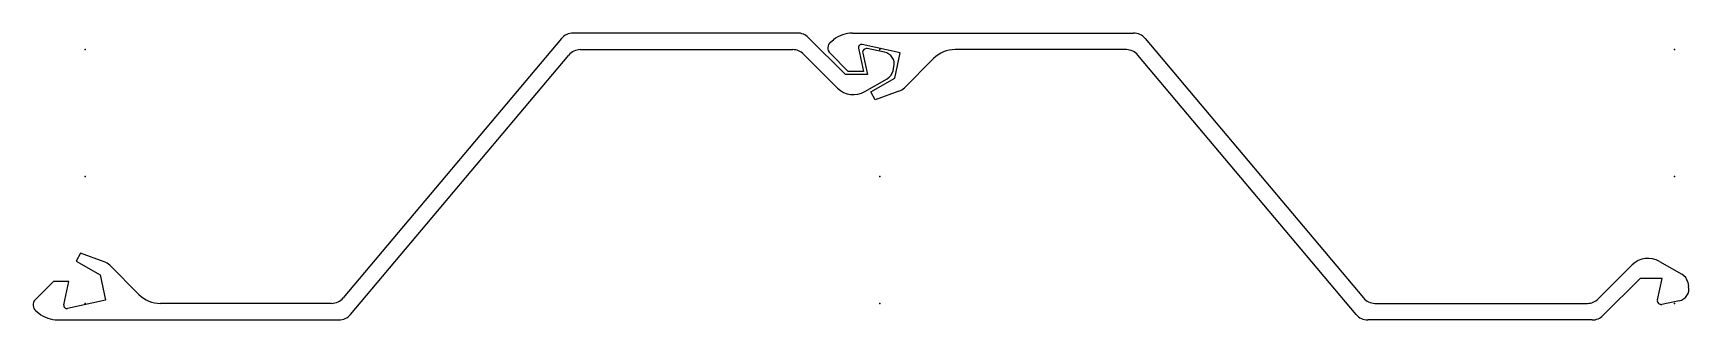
# Model space of a CAD drawing. Extents: x -34 to 1060, y -95 to 95.
import ezdxf

# ---------------------------------------------------------------- set-up
doc = ezdxf.new("R2010")
doc.units = 0
doc.header["$MEASUREMENT"] = 0
doc.layers.get('0').update_dxf_attribs({"color": 5, "linetype": 'CONTINUOUS'})

msp = doc.modelspace()

# ---------------------------------------------------------------- linework, layer by layer
at = {"linetype": 'Continuous'}
for p, q in [((314.73264, 91.4279), (170.52736, -80.4279)), ((470.65787, 95), (322.39307, 95)), ((502.29999, 67.5), (477.72894, 92.07107)), ((492.50159, 89.04089), (494.44583, 90.60056)), ((506.96072, 95), (692.60693, 95)), ((700.2674, 91.4279), (844.47266, -80.4279)), ((175.26736, -91.4279), (319.47263, 80.4279)), ((327.13306, 84), (467.51785, 84)), ((474.58893, 81.07107), (497.07004, 58.58997)), ((504.20001, 69.5), (492.09479, 81.60521)), ((510.93427, 84.99135), (514.20001, 69.5)), ((538.5, 82), (513.30743, 87.36012)), ((513.71832, 81.72313), (516.79999, 67.5)), ((528.16931, 82.26105), (516.68042, 84.6981)), ((534.90002, 65.2), (538.5, 82)), ((560.56256, 78.14478), (541.2356, 58.82503)), ((687.86694, 84), (574.70209, 84)), ((839.7326, -91.4279), (695.52734, 80.4279)), ((516.79999, 67.5), (502.29999, 67.5)), ((514.20001, 69.5), (504.20001, 69.5)), ((533.74091, 69.98222), (534.33411, 72.77032)), ((515.17853, 56.20729), (529.91705, 64.71947)), ((519, 56.02), (534.90002, 65.2)), ((522, 50.82), (519, 56.02)), ((537.59015, 56.50197), (522, 50.82)), ((-3, -50.82), (-6, -56.02)), ((12.59013, -56.50197), (-3, -50.82)), ((-6, -56.02), (9.9, -65.2)), ((9.9, -65.2), (13.5, -82)), ((35.56259, -78.14478), (16.23561, -58.82503)), ((999.58893, -81.07107), (1022.07001, -58.58997)), ((1040.17859, -56.20729), (1054.91711, -64.71947)), ((-20.8, -69.5), (-32.90521, -81.60521)), ((-10.8, -69.5), (-20.8, -69.5)), ((-14.06574, -84.99135), (-10.8, -69.5)), ((1027.30005, -67.5), (1002.72894, -92.07107)), ((1041.80005, -67.5), (1027.30005, -67.5)), ((1038.71826, -81.72313), (1041.80005, -67.5)), ((1058.74084, -69.98222), (1059.33411, -72.77032)), ((13.5, -82), (-11.69254, -87.36012)), ((162.86694, -84), (49.70208, -84)), ((852.13306, -84), (992.51788, -84)), ((1053.16931, -82.26105), (1041.68042, -84.6981)), ((-32.4984, -89.04089), (-30.55416, -90.60056)), ((-18.03928, -95), (167.60695, -95)), ((995.65784, -95), (847.39307, -95))]:
    msp.add_line(p, q, dxfattribs=at)
for centre, radius, start, end in [((322.39307, 85), 10, 90, 139.99984), ((470.65787, 85), 10, 44.99997, 90), ((495.63031, 85.14075), 5, 128.73687, 225.00012), ((506.96072, 75), 20, 90, 128.73686), ((692.60693, 85), 10, 40.00005, 90), ((327.13306, 74), 10, 90, 139.99984), ((467.51785, 74), 10, 44.99997, 90), ((512.89124, 85.4039), 2, 77.989, 191.90431), ((516.16162, 82.25251), 2.5, 78.02302, 192.22511), ((526.50928, 74.43519), 8, 347.98848, 78.02385), ((574.70209, 64), 20, 90, 134.98935), ((687.86694, 74), 10, 40.00028, 90), ((525.91608, 71.64708), 8, 300.00817, 347.98853), ((507.67664, 69.19657), 15, 225.00001, 300.00836), ((534.16589, 65.89742), 10, 290.02472, 314.9891), ((1032.67664, -69.19657), 15, 59.99144, 135.00007), ((9.16587, -65.89742), 10, 45.01072, 69.97525), ((1050.91602, -71.64708), 8, 12.01147, 59.99107), ((1051.50928, -74.43519), 8, 281.97615, 12.01152), ((-29.36968, -85.14075), 5, 134.99998, 231.26315), ((-12.10876, -85.4039), 2, 168.09579, 282.01148), ((49.70208, -64), 20, 225.01072, 270), ((162.86694, -74), 10, 270, 319.99978), ((852.13306, -74), 10, 220.00028, 270), ((992.51788, -74), 10, 270, 314.99991), ((1041.16162, -82.25251), 2.5, 167.77518, 281.97698), ((-18.03928, -75), 20, 231.26316, 270), ((167.60695, -85), 10, 270, 319.99978), ((847.39307, -85), 10, 220.00005, 270), ((995.65784, -85), 10, 270, 315.00015)]:
    msp.add_arc(centre, radius, start, end, dxfattribs=at)
for p in [(0, 84), (525, 84), (1050, 84), (0, 0), (525, 0), (1050, 0), (0, -84), (525, -84), (1050, -84)]:
    msp.add_point(p, dxfattribs=at)

doc.saveas('drawing.dxf')
